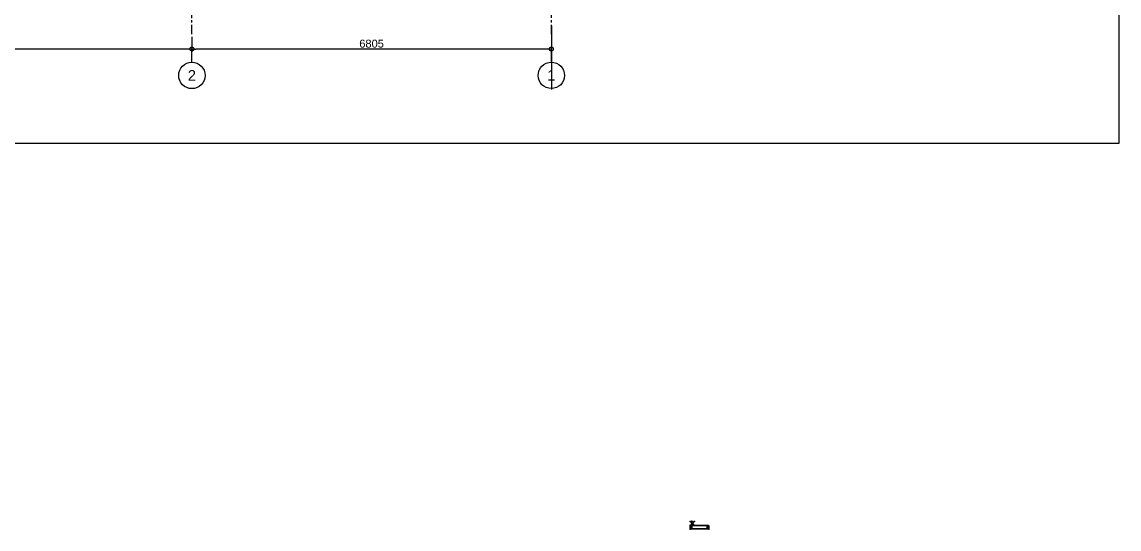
# Model space of a CAD drawing. Header units: millimetres. Extents: x -1379 to 1385823, y -4884429 to 548763.
# Drawn here: x 561777 to 582546, y -2354843 to -2345245 of the extents above; entities that cross this region are included whole.
import ezdxf
from ezdxf.enums import TextEntityAlignment as Align

# ---------------------------------------------------------------- set-up
doc = ezdxf.new("R2010")
doc.units = ezdxf.units.MM
doc.set_wipeout_variables(frame=1)
doc.linetypes.add('CENTER', pattern=[50.8, 31.75, -6.35, 6.35, -6.35])
doc.linetypes.add('TA_GL_000.70000', pattern=[1.925, 0.7, -0.175, 0.175, -0.175, 0.7])
for name, color, linetype in [('000 - 0_SYM_DWG_GRID-BUBBLE_MAIN_COLOR_6', 7, 'Continuous'), ('000 - 0_SYM_DWG_GRIDLINE_MAIN_COLOR_251', 7, 'Continuous'), ('000 - 0_SYM_DWG_SLOPE-SYM_TEXT_COLOR_3', 7, 'Continuous'), ('000 - D I M', 7, 'Continuous'), ('000 - GRID', 7, 'CENTER'), ('010 - ASPG_ACCESSORIES_MAIN_COLOR_1', 7, 'Continuous'), ('010 - ASPG_EXTR_DEF_SUB', 7, 'Continuous'), ('010 - ASPG_EXTR_MAIN_COLOR_2', 7, 'Continuous'), ('010 - ASPG_FRAMING_CUT_COLOR_4', 7, 'Continuous'), ('010 - ASPG_FRAMING_HATCH_', 7, 'Continuous'), ('010 - ASPG_FRAMING_MAIN_COLOR_2', 7, 'Continuous'), ('010 - ASPG_FRAMING_SUB_COLOR_2', 7, 'Continuous'), ('010 - ASPG_FRAMING_WIPEOUT_', 7, 'Continuous'), ('BOLT & SCREW', 7, 'Continuous'), ('Center Line', 7, 'CENTER')]:
    doc.layers.add(name, color=color, linetype=linetype)
doc.layers.add('12-GRID', color=7, linetype='CENTER', lineweight=13)
doc.layers.add('SCREW', color=7, linetype='Continuous', lineweight=5)
doc.styles.add('ARIAL', font='arial.ttf')
doc.styles.add('FAMELINE_FOR_CKST', font='arial.ttf')
doc.styles.add('TA', font='', dxfattribs={"height": 4.5})
doc.styles.get('TA').set_extended_font_data('Cordia New')
doc.dimstyles.new('FAMELINE-CKST_C-C', dxfattribs={"dimtxt": 0.3, "dimasz": 0.15, "dimexe": 0.1, "dimexo": 0.1, "dimgap": 0.05, "dimtad": 1, "dimzin": 0, "dimdsep": 46, "dimtxsty": 'FAMELINE_FOR_CKST', "dimblk": 'ORIGIN', "dimblk1": 'ORIGIN', "dimblk2": 'ORIGIN', "dimsah": 1, "dimcen": 0.1, "dimdle": 0.1, "dimclrd": 7, "dimclre": 7, "dimclrt": 7, "dimadec": 0, "dimazin": 0, "dimtfac": 1, "dimtix": 1, "dimtmove": 2, "dimatfit": 3, "dimfxl": 1, "dimtolj": 1, "dimtzin": 0, "dimlwd": -1, "dimlwe": -1, "dimarcsym": 0})

# ---------------------------------------------------------------- blocks, each defined once
blk = doc.blocks.new('*U2273')
at = {"layer": '000 - 0_SYM_DWG_GRID-BUBBLE_MAIN_COLOR_6', "color": 7}
blk.add_line((20.6, 0), (15.6, 0), dxfattribs=at)
blk.add_circle((25.6, 0), 5, dxfattribs=at)
at = {"layer": '000 - 0_SYM_DWG_GRIDLINE_MAIN_COLOR_251', "color": 7, "linetype": 'ByBlock', "ltscale": 5}
blk.add_line((10, 0), (-345.74, 0), dxfattribs=at)
at = {"layer": '000 - 0_SYM_DWG_GRIDLINE_MAIN_COLOR_251', "color": 7}
for p in [(-335.74, 0), (0, 0)]:
    blk.add_point(p, dxfattribs=at)
at = {"color": 7, "style": 'TA', "flags": 1}
blk.add_attdef('LOCATION', (6, -6), '', height=4.5, rotation=270, dxfattribs=at)
at = {"layer": '000 - 0_SYM_DWG_SLOPE-SYM_TEXT_COLOR_3', "color": 7, "style": 'ARIAL'}
blk.add_attdef('GRID-HEAD', text='', height=4, rotation=90, dxfattribs=at).set_placement((25.6, 0), align=Align.MIDDLE_CENTER)
blk = doc.blocks.new('_Origin')
at = {"color": 7, "linetype": 'ByBlock', "lineweight": -2}
blk.add_line((0, 0), (-1, 0), dxfattribs=at)
blk.add_circle((0, 0), 0.5, dxfattribs=at)
blk = doc.blocks.new('*D3808')
at = {"layer": '000 - D I M', "color": 7, "transparency": 16777216}
for p, q in [((-15570, 99450), (-15570, 99168)), ((-6805, 99449), (-6805, 99168)), ((-6880, 99218), (-15495, 99218))]:
    blk.add_line(p, q, dxfattribs=at)
at = {"layer": 'Defpoints', "color": 7, "transparency": 16777216}
for p in [(-15570, 99500), (-6805, 99499), (-15570, 99218)]:
    blk.add_point(p, dxfattribs=at)
at = {"layer": '000 - D I M', "color": 7, "transparency": 16777216, "xscale": 75, "yscale": 75, "zscale": 75, "rotation": 180}
blk.add_blockref('_Origin', (-15570, 99218), dxfattribs=at)
at = {"layer": '000 - D I M', "color": 7, "transparency": 16777216, "xscale": 75, "yscale": 75, "zscale": 75}
blk.add_blockref('_Origin', (-6805, 99218), dxfattribs=at)
at = {"layer": '000 - D I M', "color": 7, "transparency": 16777216, "insert": (-11188, 99319), "char_height": 150, "attachment_point": 5, "style": 'FAMELINE_FOR_CKST'}
blk.add_mtext('\\A1;8765', dxfattribs=at)
blk = doc.blocks.new('*D3809')
at = {"layer": '000 - D I M', "color": 7, "transparency": 16777216}
for p, q in [((-6805, 99449), (-6805, 99168)), ((0, 99450), (0, 99168)), ((-75, 99218), (-6730, 99218))]:
    blk.add_line(p, q, dxfattribs=at)
at = {"layer": 'Defpoints', "color": 7, "transparency": 16777216}
for p in [(-6805, 99499), (0, 99500), (-6805, 99218)]:
    blk.add_point(p, dxfattribs=at)
at = {"layer": '000 - D I M', "color": 7, "transparency": 16777216, "xscale": 75, "yscale": 75, "zscale": 75, "rotation": 180}
blk.add_blockref('_Origin', (-6805, 99218), dxfattribs=at)
at = {"layer": '000 - D I M', "color": 7, "transparency": 16777216, "xscale": 75, "yscale": 75, "zscale": 75}
blk.add_blockref('_Origin', (0, 99218), dxfattribs=at)
at = {"layer": '000 - D I M', "color": 7, "transparency": 16777216, "insert": (-3403, 99319), "char_height": 150, "attachment_point": 5, "style": 'FAMELINE_FOR_CKST'}
blk.add_mtext('\\A1;6805', dxfattribs=at)
blk = doc.blocks.new('*U3530')
at = {"layer": '12-GRID', "color": 7, "linetype": 'CENTER'}
for p, q in [((0, -6), (0, 2)), ((-4, -2), (4, -2))]:
    blk.add_line(p, q, dxfattribs=at)
at = {"layer": 'BOLT & SCREW', "color": 7}
for p, q in [((-1, -2), (-2, -2)), ((-1, -2), (-2, -2)), ((0, -2), (-1, -2)), ((0, -2), (-1, -2)), ((0, -1), (0, 0)), ((0, -1), (0, 0)), ((0, -2), (0, -1)), ((0, -2), (0, -1)), ((0, -2), (1, -2)), ((0, -3), (0, -2)), ((0, -2), (0, -3)), ((0, -2), (1, -2)), ((0, -3), (0, -4)), ((0, -3), (0, -4)), ((1, -2), (2, -2)), ((1, -2), (2, -2))]:
    blk.add_line(p, q, dxfattribs=at)
for points in [[(-2, -2), (-1, -2, 0.414214), (0, -1), (0, 0), (0, 0), (0, -1, 0.414214), (1, -2), (2, -2), (2, -2), (1, -2, 0.414214), (0, -3), (0, -4), (0, -4), (0, -3, 0.414214), (-1, -2), (-2, -2)], [(0, -2, -0.414214), (0, -2), (1, -2), (1, -2), (0, -2, -0.414214), (0, -2), (0, -1), (0, -1), (0, -2, -0.414214), (0, -2), (-1, -2), (-1, -2), (0, -2, -0.414214), (0, -2), (0, -3), (0, -3)]]:
    blk.add_lwpolyline(points, format="xyb", close=True, dxfattribs=at)
blk.add_circle((0, -2), 3.5, dxfattribs=at)
blk = doc.blocks.new('000_ASPG_TYP_FILES_20260218-010703_FRAME_EXTR_')
at = {"layer": '010 - ASPG_FRAMING_HATCH_'}
h = blk.add_hatch(dxfattribs=at)
h.set_pattern_fill('ANSI32', scale=0.1, angle=180)
edge = h.paths.add_edge_path()
edge.add_line((2, 16), (2, 2))
edge.add_line((2, 2), (40, 2))
edge.add_arc((40, 2), 0.3, 0, 90, ccw=False)
edge.add_line((40, 2), (40, 0))
edge.add_arc((40, 0), 0.3, -90, 0, ccw=False)
edge.add_line((40, 0), (0, 0))
edge.add_arc((0, 0), 0.3, 180, 270, ccw=False)
edge.add_line((0, 0), (0, 18))
edge.add_arc((0, 18), 0.3, 90, 180, ccw=False)
edge.add_line((0, 18), (23, 18))
edge.add_arc((23, 19), 0.5, 270, 380.2095)
edge.add_arc((26, 20), 3.35, 182.0638, 200.2095, ccw=False)
edge.add_arc((24, 20), 0.76, 2.0638, 182.0638, ccw=False)
edge.add_arc((26, 20), 1.83, 182.0638, 447.9362)
edge.add_arc((26, 22), 0.76, 87.9362, 267.9362, ccw=False)
edge.add_arc((26, 20), 3.35, 69.7905, 87.9362, ccw=False)
edge.add_arc((27, 23), 0.5, 249.7905, 360)
edge.add_line((28, 23), (28, 27))
edge.add_line((28, 27), (28, 27))
edge.add_line((28, 27), (28, 28))
edge.add_line((28, 28), (28, 39))
edge.add_line((28, 39), (28, 39))
edge.add_line((28, 39), (28, 40))
edge.add_line((28, 40), (28, 43))
edge.add_arc((27, 43), 0.5, 0, 110.2095)
edge.add_arc((26, 46), 3.35, 272.0638, 290.2095, ccw=False)
edge.add_arc((26, 44), 0.76, 92.0638, 272.0638, ccw=False)
edge.add_arc((26, 46), 1.83, 272.0638, 537.9362)
edge.add_arc((24, 47), 0.76, 177.9362, 357.9362, ccw=False)
edge.add_arc((26, 46), 3.35, 159.7905, 177.9362, ccw=False)
edge.add_arc((23, 48), 0.5, 339.7905, 450)
edge.add_line((23, 48), (0, 48))
edge.add_arc((0, 49), 0.3, 180, 270, ccw=False)
edge.add_line((0, 49), (0, 60))
edge.add_arc((0, 60), 0.3, 90, 180, ccw=False)
edge.add_line((0, 60), (5, 60))
edge.add_line((5, 60), (5, 65))
edge.add_arc((5, 65), 0.3, 90, 180, ccw=False)
edge.add_line((5, 65), (30, 65))
edge.add_line((30, 65), (30, 64))
edge.add_arc((30, 64), 0.3, -90, 0, ccw=False)
edge.add_line((30, 63), (7, 63))
edge.add_arc((7, 63), 0.3, 90, 180)
edge.add_line((7, 63), (7, 58))
edge.add_line((7, 58), (2, 58))
edge.add_arc((2, 58), 0.3, 90, 180)
edge.add_line((2, 58), (2, 51))
edge.add_arc((2, 51), 0.3, 180, 270)
edge.add_line((2, 50), (30, 50))
edge.add_arc((30, 50), 0.3, 0, 90, ccw=False)
edge.add_line((30, 50), (30, 27))
edge.add_line((30, 27), (30, 16))
edge.add_arc((30, 16), 0.3, -90, 0, ccw=False)
edge.add_line((30, 16), (2, 16))
at = {"layer": '010 - ASPG_FRAMING_CUT_COLOR_4', "color": 7}
blk.add_lwpolyline([(2, 16), (2, 2), (40, 2, -0.414214), (40, 2), (40, 0, -0.414214), (40, 0), (0, 0, -0.414214), (0, 0), (0, 18, -0.414214), (0, 18), (23, 18, 0.52173), (23, 19, -0.079342), (23, 20, -1), (24, 20, 2.296346), (26, 22, -1), (26, 23, -0.079342), (27, 23, 0.52173), (28, 23), (28, 27), (28, 27), (28, 28), (28, 39), (28, 39), (28, 40), (28, 43, 0.52173), (27, 43, -0.079342), (26, 43, -1), (26, 45, 2.296346), (24, 47, -1), (23, 47, -0.079342), (23, 48, 0.52173), (23, 48), (0, 48, -0.414214), (0, 49), (0, 60, -0.414214), (0, 60), (5, 60), (5, 65, -0.414214), (5, 65), (30, 65), (30, 64, -0.414214), (30, 63), (7, 63, 0.414214), (7, 63), (7, 58), (2, 58, 0.414214), (2, 58), (2, 51, 0.414214), (2, 50), (30, 50, -0.414214), (30, 50), (30, 27), (30, 16, -0.414214), (30, 16)], format="xyb", close=True, dxfattribs=at)
at = {"color": 7}
for p in [(26, 48), (26, 22)]:
    blk.add_blockref('*U3530', p, dxfattribs=at)
blk = doc.blocks.new('PZG35-9D5')
at = {"layer": 'Center Line', "color": 7}
blk.add_line((0, 4), (0, -11), dxfattribs=at)
at = {"layer": 'SCREW', "color": 7}
for p, q in [((-1, 0), (-1, -1)), ((1, 0), (1, -1)), ((-2, -1), (-1, -2)), ((-2, -1), (-1, -1)), ((-2, -1), (2, -1)), ((-2, -3), (2, -2)), ((-2, -3), (-1, -2)), ((-2, -3), (-1, -3)), ((-2, -4), (-1, -4)), ((-2, -4), (-1, -4)), ((-2, -4), (-1, -4)), ((-1, -1), (1, -1)), ((-1, -2), (1, -1)), ((-1, -2), (-1, -2)), ((-1, -2), (1, -2)), ((-1, -3), (-1, -4)), ((-1, -3), (1, -3)), ((-1, -4), (-1, -8)), ((-1, -4), (-1, -4)), ((-1, -4), (-1, -4)), ((0, -10), (-1, -8)), ((0, -10), (1, -8)), ((1, -1), (1, -2)), ((2, -1), (1, -1)), ((2, -1), (1, -1)), ((2, -2), (1, -2)), ((2, -2), (1, -3)), ((1, -3), (1, -3)), ((1, -3), (1, -3)), ((2, -4), (1, -3)), ((1, -4), (1, -4)), ((1, -4), (2, -4)), ((1, -4), (1, -4)), ((1, -5), (1, -4)), ((2, -5), (1, -4)), ((2, -4), (1, -4)), ((1, -5), (1, -8)), ((1, -5), (2, -5)), ((1, -5), (1, -5)), ((2, -5), (1, -5))]:
    blk.add_line(p, q, dxfattribs=at)
blk.add_lwpolyline([(0, -10), (1, -5), (1, -4, 0.417657), (0, -3, 0.108102), (-1, -4), (-1, -5)], format="xyb", dxfattribs=at)
blk = doc.blocks.new('*U3139')
at = {"layer": 'SCREW', "color": 7}
blk.add_lwpolyline([(3, 2, 0.09906), (1, 3), (1, 2), (-1, 2), (-1, 3, 0.09906), (-3, 2, 0.266588), (-4, 1), (-4, 0, 0.414214), (-3, 0), (3, 0, 0.414214), (3, 0), (3, 1, 0.266588)], format="xyb", close=True, dxfattribs=at)
blk.add_blockref('PZG35-9D5', (0, 0), dxfattribs=at)
blk = doc.blocks.new('*U3144')
at = {"color": 7}
blk.add_point((0, 0), dxfattribs=at)
at = {"layer": '010 - ASPG_ACCESSORIES_MAIN_COLOR_1', "color": 7}
blk.add_lwpolyline([(-40, -1, 0.414214), (-40, -1), (-40, -7, 0.57735), (-40, -8), (-37, -6, 0.767327), (-37, -5), (-38, -5, -0.414214), (-38, -5), (-38, -3, -0.414214), (-38, -3), (-32, -3, -0.388879), (-32, -3), (-32, -4, 0.388879), (-31, -5), (-30, -5, 0.414214), (-30, -4), (-30, -3, -0.414214), (-30, -3), (0, -3, -0.378969), (3, -5), (8, -43, 0.446593), (12, -45, -0.489802), (16, -49), (16, -49, -0.18248), (16, -50, -0.267949), (15, -50, 1.122115), (15, -52, 0.405004), (18, -49), (18, -49, 0.489805), (11, -43, -0.446597), (10, -42), (5, -1, 0.364176), (5, -1)], format="xyb", close=True, dxfattribs=at)
at = {"layer": '010 - ASPG_EXTR_DEF_SUB', "color": 7}
for p in [(-40, 0), (43, -77), (43, -77)]:
    blk.add_point(p, dxfattribs=at)
at = {"layer": '010 - ASPG_EXTR_MAIN_COLOR_2', "color": 7}
blk.add_lwpolyline([(11, -48), (11, -47), (12, -48), (12, -47, -0.535538), (14, -49, 0.991572), (16, -50, 1.157025), (9, -49, -0.688558), (8, -49), (-17, -22), (-32, -6), (-32, -3, 0.414312), (-33, -3), (-38, -3, 0.414116), (-38, -3), (-38, -4, 0.414214), (-38, -5), (-36, -5, -0.205895), (-36, -5), (33, -77), (43, -77, 0.668179), (43, -77), (41, -74, 0.668179), (40, -74), (40, -76), (34, -76), (12, -53, -0.558354), (12, -52, 0.766275), (12, -50, -0.438583), (11, -48)], format="xyb", close=True, dxfattribs=at)
at = {"layer": 'SCREW', "color": 7, "rotation": 180}
for p in [(-22, -2), (-8, -2)]:
    blk.add_blockref('*U3139', p, dxfattribs=at)
blk = doc.blocks.new('000_ASPG_TYP_FILES_LOUVER_WITH_E-ENO_TRIM_TOP_VIEW')
at = {"color": 7}
blk.add_wipeout([(350, 4), (0, 4), (0, 69), (350, 69)], dxfattribs=at).dxf.layer = '010 - ASPG_FRAMING_WIPEOUT_'
for p in [(0, 69), (0, 0), (32, 147), (350, 0)]:
    blk.add_point(p, dxfattribs=at)
at = {"layer": '010 - ASPG_FRAMING_MAIN_COLOR_2', "color": 7}
blk.add_lwpolyline([(320, 69), (30, 69), (30, 6), (320, 6)], close=True, dxfattribs=at)
at = {"layer": '010 - ASPG_FRAMING_SUB_COLOR_2', "color": 7}
for points in [[(350, 4), (0, 4), (0, 69), (350, 69)], [(0, 2), (0, 4), (350, 4), (350, 2)]]:
    blk.add_lwpolyline(points, close=True, dxfattribs=at)
at = {"color": 7, "rotation": 180}
blk.add_blockref('*U3144', (40, 69), dxfattribs=at)
at = {"color": 7, "xscale": -1, "rotation": 180}
blk.add_blockref('*U3144', (40, 69), dxfattribs=at)
at = {"color": 7}
blk.add_blockref('000_ASPG_TYP_FILES_20260218-010703_FRAME_EXTR_', (0, 4), dxfattribs=at)
at = {"color": 7, "xscale": -1}
blk.add_blockref('000_ASPG_TYP_FILES_20260218-010703_FRAME_EXTR_', (350, 4), dxfattribs=at)
blk = doc.blocks.new('C-1-IV01_REV00_20260614-170635_ELEVAITON_2_DIMS')
at = {"layer": '000 - GRID', "color": 7, "linetype": 'TA_GL_000.70000', "xscale": 50.00000000000004, "yscale": 50.00000000000004, "zscale": 50.00000000000004, "rotation": 270}
for p, values in [((-6805, 99999), {'GRID-HEAD': '2'}), ((0, 100000), {'GRID-HEAD': '1'})]:
    blk.add_blockref('*U2273', p, dxfattribs=at).add_auto_attribs(values)
at = {"layer": '000 - D I M', "color": 7}
for base, p1, p2, picture, middle in [((-15570, 99217.7), (-6805, 99499), (-15570, 99500), '*D3808', (-11187.5, 99319.3)), ((-6805, 99217.7), (0, 99500), (-6805, 99499), '*D3809', (-3402.5, 99319.3))]:
    dim = blk.add_linear_dim(base=base, p1=p1, p2=p2, dimstyle='FAMELINE-CKST_C-C', override={"dimscale": 500, "dimdec": 0, "dimlfac": 1, "dimclrd": 7, "dimclre": 7, "dimclrt": 7}, dxfattribs=at)
    dim.commit()
    dim.dimension.update_dxf_attribs({"geometry": picture, "text_midpoint": middle})

msp = doc.modelspace()

# ---------------------------------------------------------------- linework, layer by layer
at = {"color": 7}
msp.add_line((571798.8, -2345315.1), (571798.8, -2346520.1), dxfattribs=at)
msp.add_lwpolyline([(543796.4, -2347540.5), (582546.4, -2347540.5), (582546.4, -2327540.5), (543796.4, -2327540.5)], close=True, dxfattribs=at)

# ---------------------------------------------------------------- block references
for name, p in [('C-1-IV01_REV00_20260614-170635_ELEVAITON_2_DIMS', (571798.8, -2444975.4)), ('000_ASPG_TYP_FILES_LOUVER_WITH_E-ENO_TRIM_TOP_VIEW', (574427.8, -2354843.1))]:
    msp.add_blockref(name, p, dxfattribs=at)

doc.saveas('drawing.dxf')
